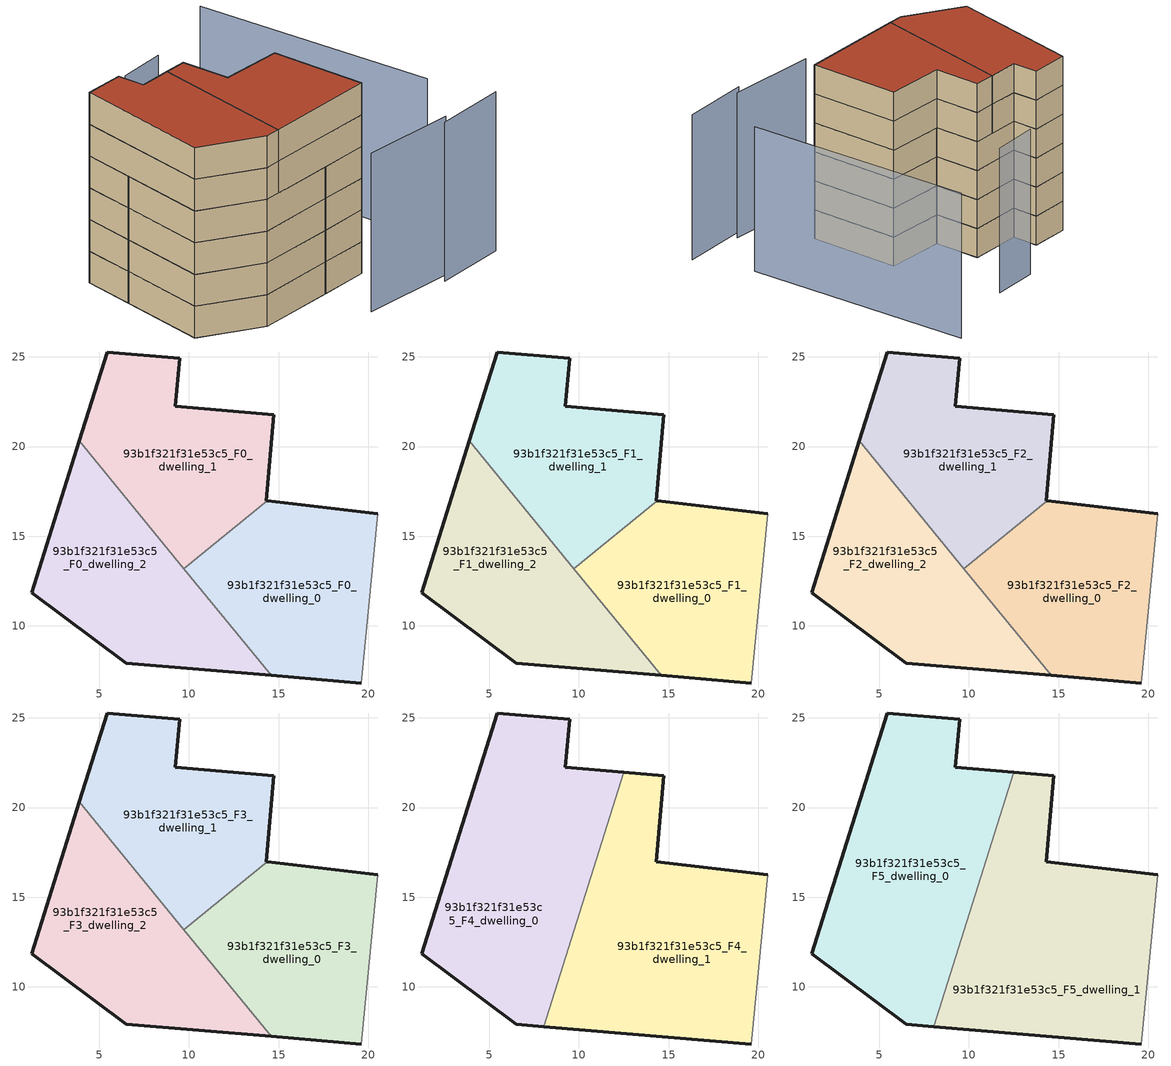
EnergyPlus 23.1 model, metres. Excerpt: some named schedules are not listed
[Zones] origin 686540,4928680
93b1f321f31e53c5_F0_dwelling_0
 floor ground (EU_floor_Construction): 19.6,6.82 20.54,16.26 14.37,16.98 9.72,13.19 14.58,7.24 z0
 wall outside (EU_wall_Construction): 19.6,6.82 14.58,7.24 / 14.37,16.98 20.54,16.26 z0:3
 wall adiabatic (EU_wall_Construction): 20.54,16.26 19.6,6.82 z0:3
 wall to 93b1f321f31e53c5_F0_dwelling_1 (EU_wall_Construction): 9.72,13.19 14.37,16.98 z0:3
 wall to 93b1f321f31e53c5_F0_dwelling_2 (EU_wall_Construction): 14.58,7.24 9.72,13.19 z0:3
93b1f321f31e53c5_F0_dwelling_1
 floor ground (EU_floor_Construction): 14.37,16.98 14.3,16.99 14.72,21.78 9.24,22.25 9.48,24.92 5.44,25.28 3.89,20.34 9.72,13.19 z0
 wall outside (EU_wall_Construction): 3.89,20.34 5.44,25.28 9.48,24.92 9.24,22.25 14.72,21.78 14.3,16.99 14.37,16.98 z0:3
 wall to 93b1f321f31e53c5_F0_dwelling_2 (EU_wall_Construction): 9.72,13.19 3.89,20.34 z0:3
93b1f321f31e53c5_F0_dwelling_2
 floor ground (EU_floor_Construction): 14.58,7.24 3.89,20.34 1.22,11.86 6.49,7.92 z0
 wall outside (EU_wall_Construction): 14.58,7.24 6.49,7.92 1.22,11.86 3.89,20.34 z0:3
93b1f321f31e53c5_F1_dwelling_0
 floor to 93b1f321f31e53c5_F0_dwelling_0 (EU_floor_Construction): 19.6,6.82 20.54,16.26 14.37,16.98 9.72,13.19 14.58,7.24 z3
 wall outside (EU_wall_Construction): 19.6,6.82 14.58,7.24 / 14.37,16.98 20.54,16.26 z3:6
 wall adiabatic (EU_wall_Construction): 20.54,16.26 19.6,6.82 z3:6
 wall to 93b1f321f31e53c5_F1_dwelling_1 (EU_wall_Construction): 9.72,13.19 14.37,16.98 z3:6
 wall to 93b1f321f31e53c5_F1_dwelling_2 (EU_wall_Construction): 14.58,7.24 9.72,13.19 z3:6
93b1f321f31e53c5_F1_dwelling_1
 floor to 93b1f321f31e53c5_F0_dwelling_1 (EU_floor_Construction): 14.37,16.98 14.3,16.99 14.72,21.78 9.24,22.25 9.48,24.92 5.44,25.28 3.89,20.34 9.72,13.19 z3
 wall outside (EU_wall_Construction): 3.89,20.34 5.44,25.28 9.48,24.92 9.24,22.25 14.72,21.78 14.3,16.99 14.37,16.98 z3:6
 wall to 93b1f321f31e53c5_F1_dwelling_2 (EU_wall_Construction): 9.72,13.19 3.89,20.34 z3:6
93b1f321f31e53c5_F1_dwelling_2
 floor to 93b1f321f31e53c5_F0_dwelling_2 (EU_floor_Construction): 14.58,7.24 3.89,20.34 1.22,11.86 6.49,7.92 z3
 wall outside (EU_wall_Construction): 14.58,7.24 6.49,7.92 1.22,11.86 3.89,20.34 z3:6
93b1f321f31e53c5_F2_dwelling_0
 floor to 93b1f321f31e53c5_F1_dwelling_0 (EU_floor_Construction): 19.6,6.82 20.54,16.26 14.37,16.98 9.72,13.19 14.58,7.24 z6
 wall outside (EU_wall_Construction): 19.6,6.82 14.58,7.24 / 14.37,16.98 20.54,16.26 z6:9
 wall adiabatic (EU_wall_Construction): 20.54,16.26 19.6,6.82 z6:9
 wall to 93b1f321f31e53c5_F2_dwelling_1 (EU_wall_Construction): 9.72,13.19 14.37,16.98 z6:9
 wall to 93b1f321f31e53c5_F2_dwelling_2 (EU_wall_Construction): 14.58,7.24 9.72,13.19 z6:9
93b1f321f31e53c5_F2_dwelling_1
 floor to 93b1f321f31e53c5_F1_dwelling_1 (EU_floor_Construction): 14.37,16.98 14.3,16.99 14.72,21.78 9.24,22.25 9.48,24.92 5.44,25.28 3.89,20.34 9.72,13.19 z6
 wall outside (EU_wall_Construction): 3.89,20.34 5.44,25.28 9.48,24.92 9.24,22.25 14.72,21.78 14.3,16.99 14.37,16.98 z6:9
 wall to 93b1f321f31e53c5_F2_dwelling_2 (EU_wall_Construction): 9.72,13.19 3.89,20.34 z6:9
93b1f321f31e53c5_F2_dwelling_2
 floor to 93b1f321f31e53c5_F1_dwelling_2 (EU_floor_Construction): 14.58,7.24 3.89,20.34 1.22,11.86 6.49,7.92 z6
 wall outside (EU_wall_Construction): 14.58,7.24 6.49,7.92 1.22,11.86 3.89,20.34 z6:9
93b1f321f31e53c5_F3_dwelling_0
 floor to 93b1f321f31e53c5_F2_dwelling_0 (EU_floor_Construction): 19.6,6.82 20.54,16.26 14.37,16.98 9.72,13.19 14.58,7.24 z9
 wall outside (EU_wall_Construction): 19.6,6.82 14.58,7.24 / 14.37,16.98 20.54,16.26 z9:12
 wall adiabatic (EU_wall_Construction): 20.54,16.26 19.6,6.82 z9:12
 wall to 93b1f321f31e53c5_F3_dwelling_1 (EU_wall_Construction): 9.72,13.19 14.37,16.98 z9:12
 wall to 93b1f321f31e53c5_F3_dwelling_2 (EU_wall_Construction): 14.58,7.24 9.72,13.19 z9:12
93b1f321f31e53c5_F3_dwelling_1
 floor to 93b1f321f31e53c5_F2_dwelling_1 (EU_floor_Construction): 14.37,16.98 14.3,16.99 14.72,21.78 9.24,22.25 9.48,24.92 5.44,25.28 3.89,20.34 9.72,13.19 z9
 wall outside (EU_wall_Construction): 3.89,20.34 5.44,25.28 9.48,24.92 9.24,22.25 14.72,21.78 14.3,16.99 14.37,16.98 z9:12
 wall to 93b1f321f31e53c5_F3_dwelling_2 (EU_wall_Construction): 9.72,13.19 3.89,20.34 z9:12
93b1f321f31e53c5_F3_dwelling_2
 floor to 93b1f321f31e53c5_F2_dwelling_2 (EU_floor_Construction): 14.58,7.24 3.89,20.34 1.22,11.86 6.49,7.92 z9
 wall outside (EU_wall_Construction): 14.58,7.24 6.49,7.92 1.22,11.86 3.89,20.34 z9:12
93b1f321f31e53c5_F4_dwelling_0
 floor to 93b1f321f31e53c5_F3_dwelling_1 (EU_floor_Construction): 9.72,13.19 12.5,21.97 9.24,22.25 9.48,24.92 5.44,25.28 3.89,20.34 z12
 floor to 93b1f321f31e53c5_F3_dwelling_2 (EU_floor_Construction): 8.03,7.79 9.72,13.19 3.89,20.34 1.22,11.86 6.49,7.92 z12
 wall outside (EU_wall_Construction): 8.03,7.79 6.49,7.92 1.22,11.86 5.44,25.28 9.48,24.92 9.24,22.25 12.5,21.97 z12:15
 wall to 93b1f321f31e53c5_F4_dwelling_1 (EU_wall_Construction): 12.5,21.97 8.03,7.79 z12:15
93b1f321f31e53c5_F4_dwelling_1
 floor to 93b1f321f31e53c5_F3_dwelling_0 (EU_floor_Construction): 19.6,6.82 20.54,16.26 14.37,16.98 9.73,13.19 9.73,13.18 14.58,7.24 z12
 floor to 93b1f321f31e53c5_F3_dwelling_1 (EU_floor_Construction): 14.37,16.98 14.3,16.99 14.72,21.78 12.5,21.97 9.73,13.19 z12
 floor to 93b1f321f31e53c5_F3_dwelling_2 (EU_floor_Construction): 14.58,7.24 9.73,13.18 8.03,7.79 z12
 wall outside (EU_wall_Construction): 19.6,6.82 8.03,7.79 / 12.5,21.97 14.72,21.78 14.3,16.99 20.54,16.26 z12:15
 wall adiabatic (EU_wall_Construction): 20.54,16.26 19.6,6.82 z12:15
93b1f321f31e53c5_F5_dwelling_0
 floor to 93b1f321f31e53c5_F4_dwelling_0 (EU_floor_Construction): 8.03,7.79 12.5,21.97 9.24,22.25 9.48,24.92 5.44,25.28 1.22,11.86 6.49,7.92 z15
 wall outside (EU_wall_Construction): 8.03,7.79 6.49,7.92 1.22,11.86 5.44,25.28 9.48,24.92 9.24,22.25 12.5,21.97 z15:18
 wall to 93b1f321f31e53c5_F5_dwelling_1 (EU_wall_Construction): 12.5,21.97 8.03,7.79 z15:18
 roof outside (EU_roof_Construction): 9.48,24.92 9.24,22.25 12.5,21.97 8.03,7.79 6.49,7.92 1.22,11.86 5.44,25.28 z18
93b1f321f31e53c5_F5_dwelling_1
 floor to 93b1f321f31e53c5_F4_dwelling_1 (EU_floor_Construction): 19.6,6.82 20.54,16.26 14.3,16.99 14.72,21.78 12.5,21.97 8.03,7.79 z15
 wall outside (EU_wall_Construction): 19.6,6.82 8.03,7.79 / 12.5,21.97 14.72,21.78 14.3,16.99 20.54,16.26 z15:18
 wall adiabatic (EU_wall_Construction): 20.54,16.26 19.6,6.82 z15:18
 roof outside (EU_roof_Construction): 20.54,16.26 19.6,6.82 8.03,7.79 12.5,21.97 14.72,21.78 14.3,16.99 z18
shading: 22.15,0.06 29.54,-0.33 / 13.67,2.03 23.28,0.64 / 28.53,5.96 30.07,29.94 / 19.96,27.68 15.05,27.84 z0:15
[Building]
EU S2 Campaign: North Axis=0; Terrain=City; Solar Distribution=FullExterior
[Site:Location]
Bologna: Latitude=44.5; Longitude=11.25; Time Zone=1; Elevation=37
[SizingPeriod:WeatherFileDays]
AnnualSizingPeriod: Begin Month=1; Begin Day of Month=1; End Month=12; End Day of Month=31; Day of Week for Start Day=Monday; Use Weather File Daylight Saving Period=No; Use Weather File Rain and Snow Indicators=No
[MATERIAL]
EU_InternalMass_Material: Roughness=MediumRough; Thickness=0.1; Conductivity=1; Density=1800; Specific Heat=900; Thermal Absorptance=0.9; Solar Absorptance=0.7; Visible Absorptance=0.7
[MATERIAL:NOMASS] Roughness=MediumRough; Thermal Absorptance=0.9; Solar Absorptance=0.7; Visible Absorptance=0.7
Name | Thermal Resistance
EU_wall_NoMass | 0.905828
EU_roof_NoMass | 0.37593
EU_floor_NoMass | 0.67114
[CONSTRUCTION]
EU_wall_Construction: EU_wall_NoMass
EU_roof_Construction: EU_roof_NoMass
EU_floor_Construction: EU_floor_NoMass
EU_InternalMass_Construction: EU_InternalMass_Material
[ZONE] Type=1; Multiplier=1; Ceiling Height=autocalculate; Floor Area=autocalculate; Part of Total Floor Area=Yes
Name | Volume
93b1f321f31e53c5_F0_dwelling_0; 93b1f321f31e53c5_F1_dwelling_0; 93b1f321f31e53c5_F2_dwelling_0; 93b1f321f31e53c5_F3_dwelling_0 | 230.807
93b1f321f31e53c5_F4_dwelling_0 | 346.156
93b1f321f31e53c5_F5_dwelling_0 | 346.241
93b1f321f31e53c5_F0_dwelling_1 | 230.821
93b1f321f31e53c5_F1_dwelling_1; 93b1f321f31e53c5_F2_dwelling_1; 93b1f321f31e53c5_F3_dwelling_1 | 230.82
93b1f321f31e53c5_F4_dwelling_1 | 346.219
93b1f321f31e53c5_F5_dwelling_1 | 346.226
93b1f321f31e53c5_F0_dwelling_2 | 230.824
93b1f321f31e53c5_F1_dwelling_2; 93b1f321f31e53c5_F2_dwelling_2; 93b1f321f31e53c5_F3_dwelling_2 | 230.825
[INTERNALMASS] Construction=EU_InternalMass_Construction
Name | Zone or ZoneList | Surface Area
93b1f321f31e53c5_F0_dwelling_0_EU_InternalMass | 93b1f321f31e53c5_F0_dwelling_0 | 76.9365
93b1f321f31e53c5_F0_dwelling_1_EU_InternalMass | 93b1f321f31e53c5_F0_dwelling_1 | 76.9406
93b1f321f31e53c5_F0_dwelling_2_EU_InternalMass | 93b1f321f31e53c5_F0_dwelling_2 | 76.9416
93b1f321f31e53c5_F1_dwelling_0_EU_InternalMass | 93b1f321f31e53c5_F1_dwelling_0 | 76.9365
93b1f321f31e53c5_F1_dwelling_1_EU_InternalMass | 93b1f321f31e53c5_F1_dwelling_1 | 76.9406
93b1f321f31e53c5_F1_dwelling_2_EU_InternalMass | 93b1f321f31e53c5_F1_dwelling_2 | 76.9416
93b1f321f31e53c5_F2_dwelling_0_EU_InternalMass | 93b1f321f31e53c5_F2_dwelling_0 | 76.9365
93b1f321f31e53c5_F2_dwelling_1_EU_InternalMass | 93b1f321f31e53c5_F2_dwelling_1 | 76.9406
93b1f321f31e53c5_F2_dwelling_2_EU_InternalMass | 93b1f321f31e53c5_F2_dwelling_2 | 76.9416
93b1f321f31e53c5_F3_dwelling_0_EU_InternalMass | 93b1f321f31e53c5_F3_dwelling_0 | 76.9365
93b1f321f31e53c5_F3_dwelling_1_EU_InternalMass | 93b1f321f31e53c5_F3_dwelling_1 | 76.9406
93b1f321f31e53c5_F3_dwelling_2_EU_InternalMass | 93b1f321f31e53c5_F3_dwelling_2 | 76.9416
93b1f321f31e53c5_F4_dwelling_0_EU_InternalMass | 93b1f321f31e53c5_F4_dwelling_0 | 115.414
93b1f321f31e53c5_F4_dwelling_1_EU_InternalMass | 93b1f321f31e53c5_F4_dwelling_1 | 115.409
93b1f321f31e53c5_F5_dwelling_0_EU_InternalMass | 93b1f321f31e53c5_F5_dwelling_0 | 115.414
93b1f321f31e53c5_F5_dwelling_1_EU_InternalMass | 93b1f321f31e53c5_F5_dwelling_1 | 115.409
[OTHEREQUIPMENT] Fuel Type=Electricity; Design Level Calculation Method=Watts/Area; Power per Zone Floor Area=1; Fraction Latent=0; Fraction Radiant=0; Fraction Lost=0; Carbon Dioxide Generation Rate=0; EndUse Subcategory=EU_Step8_InternalGains
Name | Zone or ZoneList or Space or SpaceList | Schedule
EU_Step8_InternalGain_93b1f321f31e53c5_F0_dwelling_0_f000 | 93b1f321f31e53c5_F0_dwelling_0 | EU_Step8_GainSchedule_93b1f321f31e53c5_F0_dwelling_0_f000
EU_Step8_InternalGain_93b1f321f31e53c5_F0_dwelling_1_f000 | 93b1f321f31e53c5_F0_dwelling_1 | EU_Step8_GainSchedule_93b1f321f31e53c5_F0_dwelling_1_f000
EU_Step8_InternalGain_93b1f321f31e53c5_F0_dwelling_2_f000 | 93b1f321f31e53c5_F0_dwelling_2 | EU_Step8_GainSchedule_93b1f321f31e53c5_F0_dwelling_2_f000
EU_Step8_InternalGain_93b1f321f31e53c5_F1_dwelling_0_f000 | 93b1f321f31e53c5_F1_dwelling_0 | EU_Step8_GainSchedule_93b1f321f31e53c5_F1_dwelling_0_f000
EU_Step8_InternalGain_93b1f321f31e53c5_F1_dwelling_1_f000 | 93b1f321f31e53c5_F1_dwelling_1 | EU_Step8_GainSchedule_93b1f321f31e53c5_F1_dwelling_1_f000
EU_Step8_InternalGain_93b1f321f31e53c5_F1_dwelling_2_f000 | 93b1f321f31e53c5_F1_dwelling_2 | EU_Step8_GainSchedule_93b1f321f31e53c5_F1_dwelling_2_f000
EU_Step8_InternalGain_93b1f321f31e53c5_F2_dwelling_0_f000 | 93b1f321f31e53c5_F2_dwelling_0 | EU_Step8_GainSchedule_93b1f321f31e53c5_F2_dwelling_0_f000
EU_Step8_InternalGain_93b1f321f31e53c5_F2_dwelling_1_f000 | 93b1f321f31e53c5_F2_dwelling_1 | EU_Step8_GainSchedule_93b1f321f31e53c5_F2_dwelling_1_f000
EU_Step8_InternalGain_93b1f321f31e53c5_F2_dwelling_2_f000 | 93b1f321f31e53c5_F2_dwelling_2 | EU_Step8_GainSchedule_93b1f321f31e53c5_F2_dwelling_2_f000
EU_Step8_InternalGain_93b1f321f31e53c5_F3_dwelling_0_f000 | 93b1f321f31e53c5_F3_dwelling_0 | EU_Step8_GainSchedule_93b1f321f31e53c5_F3_dwelling_0_f000
EU_Step8_InternalGain_93b1f321f31e53c5_F3_dwelling_1_f000 | 93b1f321f31e53c5_F3_dwelling_1 | EU_Step8_GainSchedule_93b1f321f31e53c5_F3_dwelling_1_f000
EU_Step8_InternalGain_93b1f321f31e53c5_F3_dwelling_2_f000 | 93b1f321f31e53c5_F3_dwelling_2 | EU_Step8_GainSchedule_93b1f321f31e53c5_F3_dwelling_2_f000
EU_Step8_InternalGain_93b1f321f31e53c5_F4_dwelling_0_f000 | 93b1f321f31e53c5_F4_dwelling_0 | EU_Step8_GainSchedule_93b1f321f31e53c5_F4_dwelling_0_f000
EU_Step8_InternalGain_93b1f321f31e53c5_F4_dwelling_1_f000 | 93b1f321f31e53c5_F4_dwelling_1 | EU_Step8_GainSchedule_93b1f321f31e53c5_F4_dwelling_1_f000
EU_Step8_InternalGain_93b1f321f31e53c5_F5_dwelling_0_f000 | 93b1f321f31e53c5_F5_dwelling_0 | EU_Step8_GainSchedule_93b1f321f31e53c5_F5_dwelling_0_f000
EU_Step8_InternalGain_93b1f321f31e53c5_F5_dwelling_1_f000 | 93b1f321f31e53c5_F5_dwelling_1 | EU_Step8_GainSchedule_93b1f321f31e53c5_F5_dwelling_1_f000
[ZONEVENTILATION:DESIGNFLOWRATE] Schedule=EU_AlwaysOn; Design Flow Rate Calculation Method=AirChanges/Hour; Air Changes per Hour=0.73129; Ventilation Type=Natural; Fan Pressure Rise=0; Fan Total Efficiency=1; Constant Term Coefficient=1; Temperature Term Coefficient=0; Velocity Term Coefficient=0; Velocity Squared Term Coefficient=0; Minimum Indoor Temperature=-100; Maximum Indoor Temperature=100; Delta Temperature=-100; Minimum Outdoor Temperature=-100; Maximum Outdoor Temperature=100; Maximum Wind Speed=40
Name | Zone or ZoneList or Space or SpaceList
EU_ConstantAir_93b1f321f31e53c5_F0_dwelling_0 | 93b1f321f31e53c5_F0_dwelling_0
EU_ConstantAir_93b1f321f31e53c5_F0_dwelling_1 | 93b1f321f31e53c5_F0_dwelling_1
EU_ConstantAir_93b1f321f31e53c5_F0_dwelling_2 | 93b1f321f31e53c5_F0_dwelling_2
EU_ConstantAir_93b1f321f31e53c5_F1_dwelling_0 | 93b1f321f31e53c5_F1_dwelling_0
EU_ConstantAir_93b1f321f31e53c5_F1_dwelling_1 | 93b1f321f31e53c5_F1_dwelling_1
EU_ConstantAir_93b1f321f31e53c5_F1_dwelling_2 | 93b1f321f31e53c5_F1_dwelling_2
EU_ConstantAir_93b1f321f31e53c5_F2_dwelling_0 | 93b1f321f31e53c5_F2_dwelling_0
EU_ConstantAir_93b1f321f31e53c5_F2_dwelling_1 | 93b1f321f31e53c5_F2_dwelling_1
EU_ConstantAir_93b1f321f31e53c5_F2_dwelling_2 | 93b1f321f31e53c5_F2_dwelling_2
EU_ConstantAir_93b1f321f31e53c5_F3_dwelling_0 | 93b1f321f31e53c5_F3_dwelling_0
EU_ConstantAir_93b1f321f31e53c5_F3_dwelling_1 | 93b1f321f31e53c5_F3_dwelling_1
EU_ConstantAir_93b1f321f31e53c5_F3_dwelling_2 | 93b1f321f31e53c5_F3_dwelling_2
EU_ConstantAir_93b1f321f31e53c5_F4_dwelling_0 | 93b1f321f31e53c5_F4_dwelling_0
EU_ConstantAir_93b1f321f31e53c5_F4_dwelling_1 | 93b1f321f31e53c5_F4_dwelling_1
EU_ConstantAir_93b1f321f31e53c5_F5_dwelling_0 | 93b1f321f31e53c5_F5_dwelling_0
EU_ConstantAir_93b1f321f31e53c5_F5_dwelling_1 | 93b1f321f31e53c5_F5_dwelling_1
[HVACTEMPLATE:THERMOSTAT] Constant Heating Setpoint=20; Constant Cooling Setpoint=50
EU_HeatOnly_93b1f321f31e53c5_F0_dwelling_0; EU_HeatOnly_93b1f321f31e53c5_F0_dwelling_1; EU_HeatOnly_93b1f321f31e53c5_F0_dwelling_2; EU_HeatOnly_93b1f321f31e53c5_F1_dwelling_0; EU_HeatOnly_93b1f321f31e53c5_F1_dwelling_1; EU_HeatOnly_93b1f321f31e53c5_F1_dwelling_2; EU_HeatOnly_93b1f321f31e53c5_F2_dwelling_0; EU_HeatOnly_93b1f321f31e53c5_F2_dwelling_1; EU_HeatOnly_93b1f321f31e53c5_F2_dwelling_2; EU_HeatOnly_93b1f321f31e53c5_F3_dwelling_0; EU_HeatOnly_93b1f321f31e53c5_F3_dwelling_1; EU_HeatOnly_93b1f321f31e53c5_F3_dwelling_2; EU_HeatOnly_93b1f321f31e53c5_F4_dwelling_0; EU_HeatOnly_93b1f321f31e53c5_F4_dwelling_1; EU_HeatOnly_93b1f321f31e53c5_F5_dwelling_0; EU_HeatOnly_93b1f321f31e53c5_F5_dwelling_1
[HVACTEMPLATE:ZONE:IDEALLOADSAIRSYSTEM] System Availability Schedule=EU_AlwaysOn; Maximum Heating Supply Air Temperature=50; Minimum Cooling Supply Air Temperature=13; Maximum Heating Supply Air Humidity Ratio=0.0156; Minimum Cooling Supply Air Humidity Ratio=0.0077; Heating Limit=NoLimit; Cooling Limit=NoLimit; Heating Availability Schedule=EU_AlwaysOn; Cooling Availability Schedule=EU_CoolingOff; Dehumidification Control Type=ConstantSensibleHeatRatio; Cooling Sensible Heat Ratio=0.7; Dehumidification Setpoint=60; Humidification Control Type=None; Humidification Setpoint=30; Outdoor Air Method=None; Outdoor Air Flow Rate per Person=0.00944; Outdoor Air Flow Rate per Zone Floor Area=0; Outdoor Air Flow Rate per Zone=0; Demand Controlled Ventilation Type=None; Outdoor Air Economizer Type=NoEconomizer; Heat Recovery Type=None; Sensible Heat Recovery Effectiveness=0.7; Latent Heat Recovery Effectiveness=0.65
Name | Template Thermostat
93b1f321f31e53c5_F0_dwelling_0 | EU_HeatOnly_93b1f321f31e53c5_F0_dwelling_0
93b1f321f31e53c5_F0_dwelling_1 | EU_HeatOnly_93b1f321f31e53c5_F0_dwelling_1
93b1f321f31e53c5_F0_dwelling_2 | EU_HeatOnly_93b1f321f31e53c5_F0_dwelling_2
93b1f321f31e53c5_F1_dwelling_0 | EU_HeatOnly_93b1f321f31e53c5_F1_dwelling_0
93b1f321f31e53c5_F1_dwelling_1 | EU_HeatOnly_93b1f321f31e53c5_F1_dwelling_1
93b1f321f31e53c5_F1_dwelling_2 | EU_HeatOnly_93b1f321f31e53c5_F1_dwelling_2
93b1f321f31e53c5_F2_dwelling_0 | EU_HeatOnly_93b1f321f31e53c5_F2_dwelling_0
93b1f321f31e53c5_F2_dwelling_1 | EU_HeatOnly_93b1f321f31e53c5_F2_dwelling_1
93b1f321f31e53c5_F2_dwelling_2 | EU_HeatOnly_93b1f321f31e53c5_F2_dwelling_2
93b1f321f31e53c5_F3_dwelling_0 | EU_HeatOnly_93b1f321f31e53c5_F3_dwelling_0
93b1f321f31e53c5_F3_dwelling_1 | EU_HeatOnly_93b1f321f31e53c5_F3_dwelling_1
93b1f321f31e53c5_F3_dwelling_2 | EU_HeatOnly_93b1f321f31e53c5_F3_dwelling_2
93b1f321f31e53c5_F4_dwelling_0 | EU_HeatOnly_93b1f321f31e53c5_F4_dwelling_0
